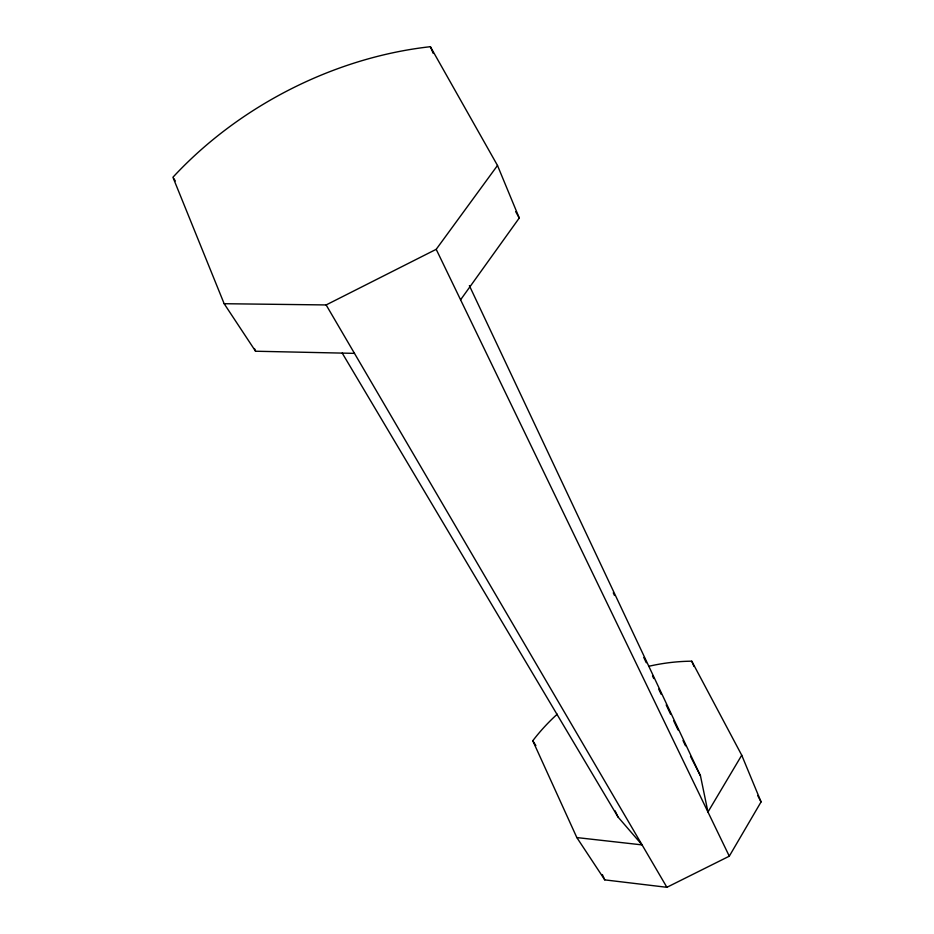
<?xml version="1.0" encoding="UTF-8"?>
<svg xmlns="http://www.w3.org/2000/svg" width="934" height="934" viewBox="0 0 934 934"><rect width="100%" height="100%" fill="white"/><g stroke="black" fill="none" stroke-linecap="round" stroke-linejoin="round"><path stroke-width="1.4" d="M557.236 714.183A189.952 175.242 -28.2 0 0 532.777 740.755L576.838 837.576L604.777 879.875L666.888 887.3L729.291 856.186L761.07 801.897L741.736 755.221L691.767 661.19A189.952 175.242 -28.2 0 0 649.095 666.222M741.736 755.221L707.96 812.02L700.465 775.827L469.37 285.641M460.59 299.802L519.257 218.019L497.495 165.47L430.387 46.7A319.358 234.819 -28 0 0 172.93 177.262L224.16 303.713L255.554 351.231L354.476 353.367M224.16 303.713L326.141 304.939L436.201 249.32L497.495 165.47M576.838 837.576L642.078 844.896L618.016 817.005L342.229 353.099M173.724 178.487L175.288 180.951M532.777 740.755L535.859 745.577M326.141 304.939L666.888 887.3M515.708 211.691L519.257 218.019M757.684 795.499L761.07 801.897M690.483 756.33L700.465 775.827M436.201 249.32L729.291 856.186M615.086 810.829L618.016 817.005M613.276 592.856L614.514 595.495M643.783 657.454L646.27 662.731M652.504 675.912L653.742 678.551M658.727 689.094L661.214 694.371M666.199 704.913L670.554 714.148M673.671 720.733L678.026 729.968M683.011 740.51L685.498 745.787M602.372 874.609L604.777 879.875M430.387 46.7L433.236 53.401M691.767 661.19L693.997 666.432M254.457 348.545L255.554 351.231"/></g></svg>
